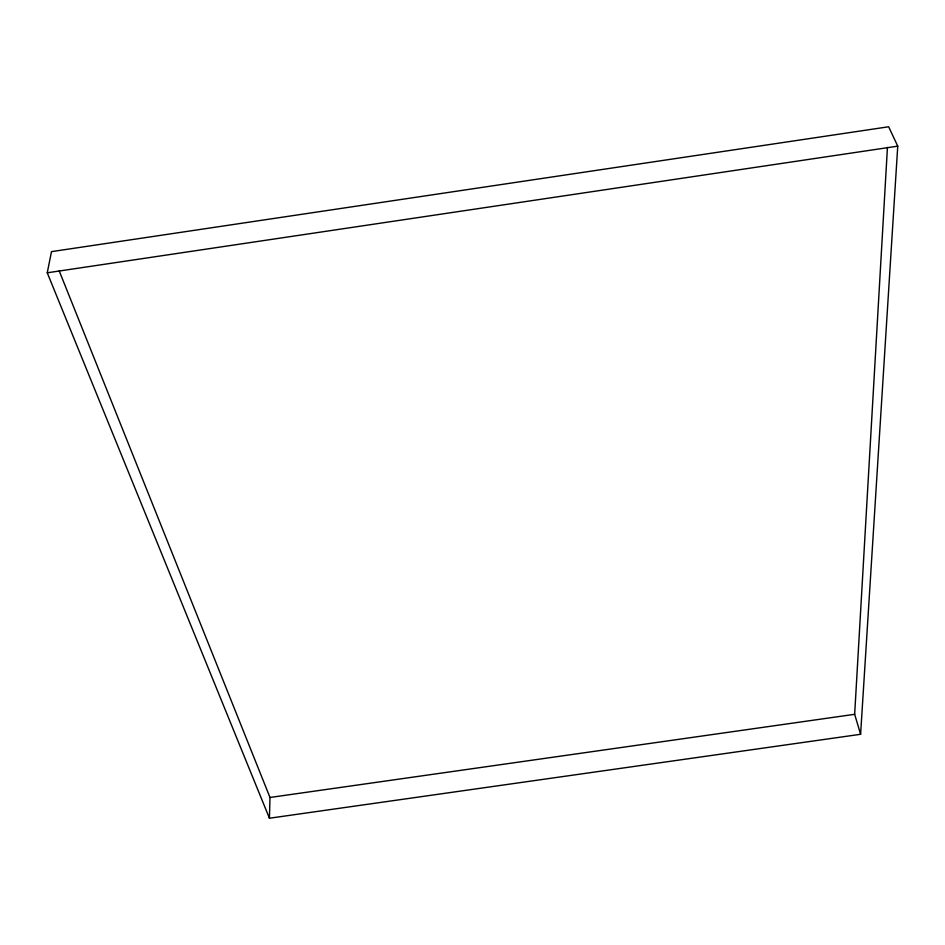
<?xml version="1.0" encoding="UTF-8"?>
<svg xmlns="http://www.w3.org/2000/svg" width="945" height="945" viewBox="0 0 945 945"><rect width="100%" height="100%" fill="white"/><g stroke="black" fill="none" stroke-linecap="round" stroke-linejoin="round"><path stroke-width="1.42" d="M269.431 818.228L47.25 272.798L51.502 251.63L888.643 126.772L897.75 146.156L860.6 734.289L269.431 818.228L269.986 797.474L59.169 270.778M860.6 734.289L854.658 714.314L887.449 147.385M47.25 272.798L897.75 146.156M269.986 797.474L854.658 714.314"/></g></svg>
